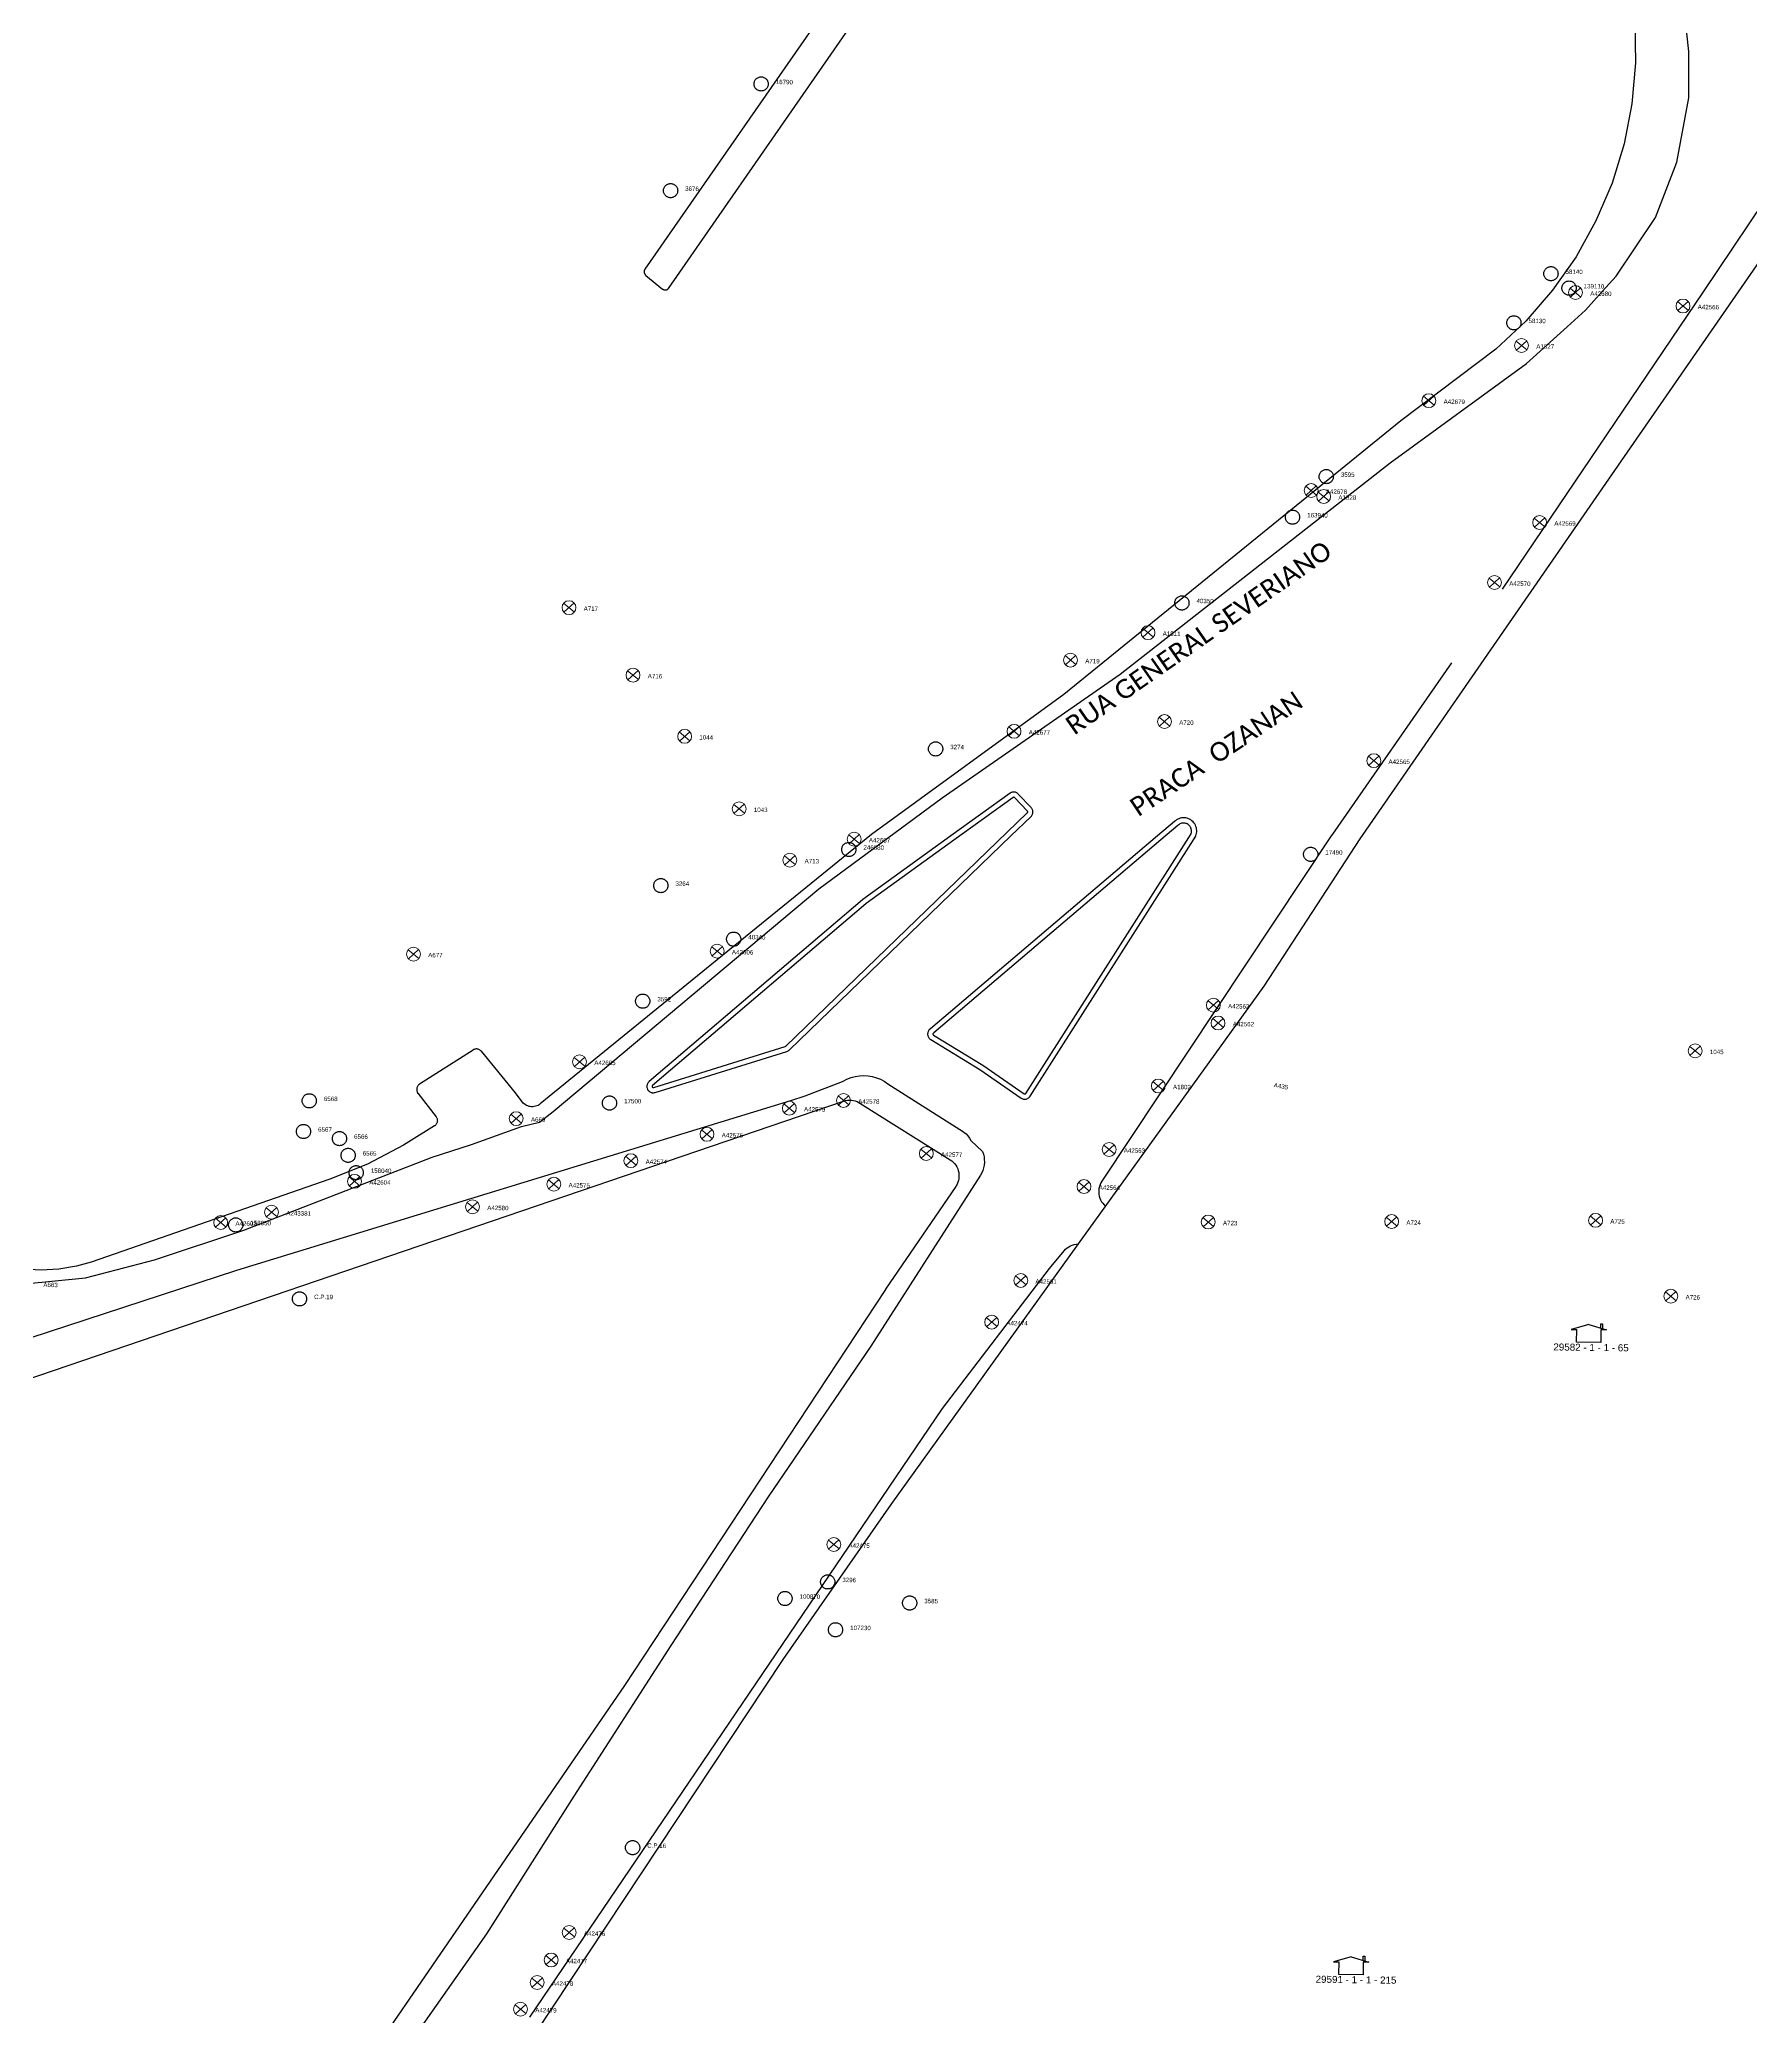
# Model space of a CAD drawing. Header units: millimetres. Extents: x 676447 to 689606, y 7455628 to 7463967.
# Drawn here: x 686865.9 to 687136.7, y 7460424.1 to 7460737.1 of the extents above; entities that cross this region are included whole.
import ezdxf

# ---------------------------------------------------------------- set-up
doc = ezdxf.new("R2010")
doc.units = ezdxf.units.MM
doc.header["$LTSCALE"] = 0.1
doc.header["$MEASUREMENT"] = 0
doc.linetypes.add('PHANTOM2', pattern=[1.25, 0.625, -0.125, 0.125, -0.125, 0.125, -0.125])
doc.layers.add('10.4-Postes', color=1, linetype='Continuous', lineweight=0)
for name, color, linetype in [('Caixas Subterrâneas', 5, 'Continuous'), ('LEGENDAS_INFRAESTRUTURAS', 7, 'Continuous'), ('MUB_MEIOFIO', 7, 'Continuous'), ('MUB_OBRA_ARTE', 7, 'Continuous'), ('MUB_QUADRAS', 7, 'Continuous'), ('MUB_SEGMENTO', 7, 'Continuous'), ('NOS_DE_INFRAESTRUTURA', 7, 'Continuous'), ('surveys', 7, 'Continuous'), ('SURVEYS_LEGENDAS', 7, 'Continuous')]:
    doc.layers.add(name, color=color, linetype=linetype)
doc.styles.add('Legend', font='calibri.ttf')
doc.styles.get("Standard").update_dxf_attribs({"font": 'arial.ttf'})

# ---------------------------------------------------------------- blocks, each defined once
blk = doc.blocks.new('PTPT')
at = {"layer": '10.4-Postes', "color": 1, "linetype": 'PHANTOM2'}
for points in [[(-0.0000079, 0.0000104), (0.0000075, -0.000002)], [(0.000007, 0.0000109), (-0.0000074, -0.0000025)]]:
    blk.add_lwpolyline(points, dxfattribs=at)
at = {"layer": '10.4-Postes', "color": 1}
blk.add_circle((-0.0000002, 0.0000042), 0.00000987, dxfattribs=at)
blk = doc.blocks.new('MHMZ')
at = {"linetype": 'PHANTOM2'}
blk.add_circle((0, 0), 0.0000101, dxfattribs=at)
blk = doc.blocks.new('LVLV')
for p, q in [((0, 0.0000254), (-0.0000251, 0.000018)), ((-0.0000251, 0.000018), (-0.0000173, 0.000018)), ((-0.0000172, 0), (-0.0000172, 0.0000179)), ((0.0000172, 0), (-0.0000172, 0)), ((0, 0.0000254), (0.0000251, 0.000018)), ((0.0000169, 0.0000264), (0.0000195, 0.0000264)), ((0.0000169, 0.0000205), (0.0000169, 0.0000264)), ((0.0000251, 0.000018), (0.0000172, 0.000018)), ((0.0000172, 0.000018), (0.0000172, 0)), ((0.0000195, 0.0000264), (0.0000195, 0.0000198))]:
    blk.add_line(p, q)

msp = doc.modelspace()

# ---------------------------------------------------------------- linework, layer by layer
at = {"layer": 'MUB_MEIOFIO', "linetype": 'Continuous'}
for points in [[(686863.58, 7460540.09), (686873.17, 7460541.07), (686884.09, 7460543.9), (686898.24, 7460548.58), (686928.03, 7460560.12), (686934.27, 7460562.17), (686942.17, 7460564.99), (686945, 7460565.68), (686947.18, 7460567.37), (686989.26, 7460602.6), (687008.77, 7460617.04), (687036.91, 7460636.58), (687079.67, 7460670.06), (687101.23, 7460685.76), (687107.67, 7460691.61), (687110.6, 7460694.24), (687113.23, 7460697.16), (687115.42, 7460699.6), (687121.68, 7460708.91), (687125.02, 7460717.67), (687126.96, 7460727.82), (687126.96, 7460735.19), (687126.27, 7460741.45)], [(687097.46, 7460650.07), (687129.25, 7460697.13), (687153.24, 7460732.81)], [(687089.4, 7460638.38), (687070.55, 7460611.3), (687070.35, 7460611), (687034.03, 7460556.37), (687033.87, 7460556.1), (687033.74, 7460555.81), (687033.64, 7460555.52), (687033.57, 7460555.21), (687033.53, 7460554.9), (687033.53, 7460554.58), (687033.56, 7460554.27), (687033.62, 7460553.96), (687033.71, 7460553.66), (687033.84, 7460553.37), (687033.99, 7460553.1), (687034.17, 7460552.85), (687034.38, 7460552.61), (687034.55, 7460552.46)], [(686996.14, 7460600.89), (686962.37, 7460572.1), (686962.29, 7460572.03), (686962.22, 7460571.95), (686962.16, 7460571.86), (686962.11, 7460571.77), (686962.07, 7460571.67), (686962.04, 7460571.57), (686962.02, 7460571.47), (686962.02, 7460571.37), (686962.02, 7460571.26), (686962.03, 7460571.16), (686962.06, 7460571.06), (686962.09, 7460570.96), (686962.14, 7460570.86), (686962.19, 7460570.77), (686962.26, 7460570.69), (686962.33, 7460570.61), (686962.41, 7460570.55), (686962.49, 7460570.49), (686962.58, 7460570.44), (686962.68, 7460570.4), (686962.78, 7460570.37), (686962.88, 7460570.35), (686962.99, 7460570.34), (686963.09, 7460570.34), (686963.2, 7460570.36), (686963.3, 7460570.38), (686963.31, 7460570.38), (686984.18, 7460576.89), (686984.28, 7460576.93), (686984.38, 7460576.97), (686984.46, 7460577.03), (686984.55, 7460577.09), (686984.58, 7460577.12), (687019.64, 7460611), (687022.82, 7460614.07), (687022.89, 7460614.15), (687022.95, 7460614.23), (687023.01, 7460614.32), (687023.05, 7460614.42), (687023.08, 7460614.52), (687023.11, 7460614.62), (687023.12, 7460614.72), (687023.12, 7460614.83), (687023.11, 7460614.93), (687023.09, 7460615.03), (687023.06, 7460615.13), (687023.02, 7460615.23), (687022.97, 7460615.32), (687022.91, 7460615.41), (687022.85, 7460615.48), (687020.81, 7460617.63), (687020.74, 7460617.71), (687020.65, 7460617.77), (687020.56, 7460617.82), (687020.47, 7460617.87), (687020.37, 7460617.91), (687020.27, 7460617.93), (687020.17, 7460617.94), (687020.06, 7460617.95), (687019.96, 7460617.94), (687019.85, 7460617.92), (687019.75, 7460617.89), (687019.66, 7460617.85), (687019.56, 7460617.8), (687019.5, 7460617.76), (687010.14, 7460611), (686996.2, 7460600.94), (686996.14, 7460600.89)], [(687014.73, 7460574.02), (687021.27, 7460569.5), (687021.35, 7460569.45), (687021.45, 7460569.4), (687021.55, 7460569.36), (687021.65, 7460569.34), (687021.75, 7460569.33), (687021.86, 7460569.32), (687021.96, 7460569.33), (687022.07, 7460569.35), (687022.17, 7460569.38), (687022.26, 7460569.42), (687022.35, 7460569.47), (687022.44, 7460569.53), (687022.52, 7460569.6), (687022.59, 7460569.67), (687022.66, 7460569.75), (687022.68, 7460569.79), (687048.89, 7460610.97), (687048.91, 7460611), (687048.91, 7460611.01), (687048.98, 7460611.22), (687049.03, 7460611.43), (687049.05, 7460611.65), (687049.05, 7460611.87), (687049.03, 7460612.09), (687048.99, 7460612.3), (687048.92, 7460612.51), (687048.84, 7460612.71), (687048.73, 7460612.9), (687048.6, 7460613.08), (687048.46, 7460613.24), (687048.3, 7460613.39), (687048.12, 7460613.52), (687047.93, 7460613.63), (687047.74, 7460613.72), (687047.53, 7460613.79), (687047.32, 7460613.84), (687047.1, 7460613.86), (687046.88, 7460613.86), (687046.66, 7460613.84), (687046.45, 7460613.8), (687046.24, 7460613.73), (687046.04, 7460613.65), (687045.85, 7460613.54), (687045.67, 7460613.41), (687045.51, 7460613.27), (687042.84, 7460611), (687006.91, 7460580.47), (687006.71, 7460580.29), (687006.66, 7460580.23), (687006.6, 7460580.15), (687006.56, 7460580.05), (687006.52, 7460579.96), (687006.49, 7460579.86), (687006.47, 7460579.75), (687006.46, 7460579.65), (687006.46, 7460579.54), (687006.48, 7460579.44), (687006.5, 7460579.34), (687006.54, 7460579.24), (687006.58, 7460579.15), (687006.64, 7460579.06), (687006.7, 7460578.97), (687006.77, 7460578.9), (687006.85, 7460578.83), (687006.94, 7460578.77), (687014.73, 7460574.02)], [(686789.88, 7460507.17), (686897.12, 7460542.27), (686984.78, 7460569.11), (686987.08, 7460569.83), (686992.98, 7460572.14), (686993.08, 7460572.2), (686993.69, 7460572.51), (686994.33, 7460572.75), (686994.99, 7460572.92), (686995.67, 7460573.02), (686996.35, 7460573.05), (686997.03, 7460573.01), (686997.7, 7460572.9), (686998.36, 7460572.72), (686998.99, 7460572.47), (686999.6, 7460572.15), (687000.16, 7460571.78), (687011.54, 7460564.54), (687011.84, 7460564.37), (687012.2, 7460564.12), (687012.53, 7460563.84), (687012.83, 7460563.52), (687013.09, 7460563.17), (687013.31, 7460562.8), (687015.14, 7460561.04), (687015.28, 7460560.63), (687015.38, 7460560.2), (687015.43, 7460559.77), (687015.44, 7460559.34), (687015.41, 7460558.9), (687015.32, 7460558.48), (687015.2, 7460558.06), (687015.03, 7460557.66), (687014.82, 7460557.28), (686997.48, 7460530.24), (686981.21, 7460506.39), (686965.81, 7460482.86), (686950.47, 7460458.97), (686936.64, 7460437.18), (686920.7, 7460414.53)], [(686943.5, 7460423.99), (687008.82, 7460520.37), (687025.72, 7460542.53), (687028.07, 7460545.34), (687028.28, 7460545.57), (687028.52, 7460545.78), (687028.78, 7460545.96), (687029.05, 7460546.11), (687029.34, 7460546.23), (687029.64, 7460546.32), (687029.95, 7460546.38), (687030.26, 7460546.41), (687030.33, 7460546.41)]]:
    msp.add_lwpolyline(points, dxfattribs=at)
at = {"layer": 'MUB_OBRA_ARTE', "linetype": 'Continuous'}
for points in [[(686996.67, 7460600.26), (686962.91, 7460571.47), (686962.88, 7460571.44), (686962.87, 7460571.43), (686962.86, 7460571.41), (686962.85, 7460571.4), (686962.85, 7460571.38), (686962.85, 7460571.37), (686962.85, 7460571.31), (686962.85, 7460571.3), (686962.85, 7460571.3), (686962.86, 7460571.27), (686962.87, 7460571.25), (686962.88, 7460571.24), (686962.88, 7460571.24), (686962.9, 7460571.22), (686962.91, 7460571.21), (686962.94, 7460571.19), (686962.95, 7460571.18), (686962.98, 7460571.17), (686963, 7460571.17), (686963.02, 7460571.17), (686963.04, 7460571.17), (686963.12, 7460571.19), (686983.9, 7460577.67), (686983.97, 7460577.7), (686983.98, 7460577.71), (686984.03, 7460577.74), (687019.06, 7460611.6), (687019.07, 7460611.6), (687022.22, 7460614.64), (687022.25, 7460614.67), (687022.27, 7460614.7), (687022.29, 7460614.76), (687022.29, 7460614.77), (687022.29, 7460614.79), (687022.29, 7460614.81), (687022.29, 7460614.83), (687022.28, 7460614.86), (687022.27, 7460614.87), (687022.26, 7460614.89), (687022.25, 7460614.91), (687022.24, 7460614.93), (687020.2, 7460617.07), (687020.2, 7460617.08), (687020.16, 7460617.1), (687020.16, 7460617.1), (687020.13, 7460617.11), (687020.09, 7460617.12), (687020.07, 7460617.12), (687020.04, 7460617.11), (687020.04, 7460617.11), (687020.01, 7460617.1), (687019.98, 7460617.08), (687019.97, 7460617.08), (687010.62, 7460610.33), (687010.62, 7460610.33), (686996.71, 7460600.29), (686996.67, 7460600.26)], [(687015.18, 7460574.71), (687021.72, 7460570.19), (687021.76, 7460570.17), (687021.78, 7460570.16), (687021.83, 7460570.15), (687021.85, 7460570.15), (687021.88, 7460570.16), (687021.88, 7460570.16), (687021.89, 7460570.16), (687021.92, 7460570.18), (687021.94, 7460570.19), (687021.95, 7460570.2), (687021.98, 7460570.23), (687048.15, 7460611.35), (687048.18, 7460611.45), (687048.21, 7460611.56), (687048.22, 7460611.69), (687048.22, 7460611.83), (687048.21, 7460611.97), (687048.19, 7460612.09), (687048.14, 7460612.23), (687048.09, 7460612.35), (687048.03, 7460612.45), (687047.95, 7460612.56), (687047.86, 7460612.66), (687047.77, 7460612.75), (687047.67, 7460612.82), (687047.54, 7460612.9), (687047.43, 7460612.95), (687047.3, 7460612.99), (687047.19, 7460613.02), (687047.06, 7460613.03), (687046.92, 7460613.03), (687046.78, 7460613.02), (687046.66, 7460613), (687046.52, 7460612.95), (687046.4, 7460612.9), (687046.3, 7460612.84), (687046.19, 7460612.76), (687046.05, 7460612.64), (687043.38, 7460610.37), (687043.38, 7460610.37), (687007.45, 7460579.85), (687007.32, 7460579.73), (687007.3, 7460579.67), (687007.3, 7460579.67), (687007.29, 7460579.63), (687007.29, 7460579.62), (687007.29, 7460579.6), (687007.3, 7460579.58), (687007.3, 7460579.56), (687007.31, 7460579.55), (687007.33, 7460579.52), (687007.34, 7460579.5), (687007.35, 7460579.49), (687007.39, 7460579.47), (687015.18, 7460574.71)]]:
    msp.add_lwpolyline(points, dxfattribs=at)
at = {"layer": 'MUB_QUADRAS', "linetype": 'Continuous'}
for points in [[(687037.09, 7460809.2), (686961.71, 7460700.72), (686961.7, 7460700.7), (686961.68, 7460700.68), (686961.67, 7460700.66), (686961.66, 7460700.64), (686961.65, 7460700.61), (686961.64, 7460700.59), (686961.63, 7460700.57), (686961.62, 7460700.54), (686961.61, 7460700.52), (686961.6, 7460700.5), (686961.6, 7460700.47), (686961.59, 7460700.45), (686961.59, 7460700.42), (686961.58, 7460700.4), (686961.58, 7460700.37), (686961.58, 7460700.35), (686961.58, 7460700.32), (686961.58, 7460700.3), (686961.58, 7460700.27), (686961.58, 7460700.25), (686961.58, 7460700.22), (686961.59, 7460700.2), (686961.59, 7460700.17), (686961.6, 7460700.15), (686961.6, 7460700.12), (686961.61, 7460700.1), (686961.62, 7460700.07), (686961.62, 7460700.05), (686961.63, 7460700.03), (686961.64, 7460700), (686961.65, 7460699.98), (686961.67, 7460699.96), (686961.68, 7460699.94), (686961.69, 7460699.91), (686961.71, 7460699.89), (686961.72, 7460699.87), (686961.73, 7460699.85), (686961.75, 7460699.83), (686961.77, 7460699.81), (686961.78, 7460699.8), (686961.8, 7460699.78), (686961.82, 7460699.76), (686961.84, 7460699.74), (686964.51, 7460697.57), (686964.53, 7460697.56), (686964.55, 7460697.54), (686964.57, 7460697.53), (686964.58, 7460697.52), (686964.6, 7460697.51), (686964.62, 7460697.5), (686964.64, 7460697.49), (686964.67, 7460697.48), (686964.69, 7460697.47), (686964.71, 7460697.46), (686964.73, 7460697.45), (686964.75, 7460697.45), (686964.77, 7460697.44), (686964.8, 7460697.44), (686964.82, 7460697.43), (686964.84, 7460697.43), (686964.86, 7460697.43), (686964.89, 7460697.43), (686964.91, 7460697.42), (686964.93, 7460697.42), (686964.95, 7460697.42), (686964.98, 7460697.43), (686965, 7460697.43), (686965.02, 7460697.43), (686965.04, 7460697.43), (686965.07, 7460697.44), (686965.09, 7460697.44), (686965.11, 7460697.45), (686965.13, 7460697.46), (686965.15, 7460697.46), (686965.17, 7460697.47), (686965.2, 7460697.48), (686965.22, 7460697.49), (686965.24, 7460697.5), (686965.26, 7460697.51), (686965.28, 7460697.52), (686965.3, 7460697.54), (686965.31, 7460697.55), (686965.33, 7460697.56), (686965.35, 7460697.58), (686965.37, 7460697.59), (686965.38, 7460697.61), (686965.4, 7460697.62), (686965.42, 7460697.64), (687040.87, 7460806.42)], [(687118.37, 7460739.85), (687118.48, 7460733.37), (687117.92, 7460726.91), (687116.68, 7460720.54), (687114.78, 7460714.34), (687112.24, 7460708.37), (687109.1, 7460702.69), (687105.37, 7460697.38), (687101.12, 7460692.49), (687096.37, 7460688.07), (687081.38, 7460676.71), (687027.99, 7460633.36), (686997.59, 7460611.21), (686972.31, 7460590.69), (686945.14, 7460568.57), (686944.97, 7460568.45), (686944.79, 7460568.35), (686944.59, 7460568.26), (686944.4, 7460568.2), (686944.19, 7460568.15), (686943.98, 7460568.13), (686943.77, 7460568.13), (686943.57, 7460568.15), (686943.36, 7460568.19), (686943.16, 7460568.26), (686942.97, 7460568.34), (686942.79, 7460568.45), (686942.62, 7460568.57), (686942.46, 7460568.71), (686942.32, 7460568.86), (686942.27, 7460568.93), (686941.23, 7460570.32), (686935.83, 7460576.91), (686935.76, 7460576.98), (686935.68, 7460577.05), (686935.6, 7460577.11), (686935.51, 7460577.16), (686935.41, 7460577.21), (686935.31, 7460577.24), (686935.21, 7460577.26), (686935.11, 7460577.27), (686935, 7460577.27), (686934.9, 7460577.26), (686934.79, 7460577.24), (686934.69, 7460577.21), (686934.6, 7460577.17), (686934.51, 7460577.11), (686926.04, 7460571.7), (686925.97, 7460571.65), (686925.89, 7460571.58), (686925.82, 7460571.51), (686925.76, 7460571.43), (686925.7, 7460571.34), (686925.66, 7460571.24), (686925.62, 7460571.14), (686925.6, 7460571.04), (686925.59, 7460570.94), (686925.58, 7460570.83), (686925.59, 7460570.73), (686925.61, 7460570.63), (686925.64, 7460570.52), (686925.68, 7460570.43), (686925.73, 7460570.34), (686925.79, 7460570.25), (686925.79, 7460570.28), (686928.65, 7460566.53), (686928.71, 7460566.45), (686928.76, 7460566.36), (686928.8, 7460566.26), (686928.83, 7460566.16), (686928.85, 7460566.05), (686928.86, 7460565.95), (686928.85, 7460565.85), (686928.84, 7460565.74), (686928.82, 7460565.64), (686928.78, 7460565.54), (686928.74, 7460565.45), (686928.68, 7460565.36), (686928.62, 7460565.28), (686928.54, 7460565.2), (686928.47, 7460565.13), (686928.39, 7460565.08), (686923.94, 7460562.3), (686923.5, 7460562.03), (686917.81, 7460559.03), (686911.84, 7460556.64), (686874.07, 7460543.52), (686871.75, 7460542.9), (686868.96, 7460542.43), (686866.13, 7460542.26), (686863.29, 7460542.39)], [(687030.33, 7460546.41), (687059.74, 7460587.22), (687074.93, 7460610.55), (687117.25, 7460671.76), (687159.58, 7460732.98), (687249.02, 7460673.23), (687338.46, 7460613.48), (687351.67, 7460604.89), (687373.03, 7460590.33), (687373.16, 7460589.21), (687278.77, 7460386.84), (687207.8, 7460435.3), (687123.57, 7460311.7)], [(686819.45, 7460509.79), (686993.15, 7460569.02), (686993.45, 7460569.1), (686993.76, 7460569.16), (686994.07, 7460569.18), (686994.39, 7460569.17), (686994.7, 7460569.12), (686995, 7460569.05), (686995.3, 7460568.94), (686995.58, 7460568.8), (686995.71, 7460568.72), (687010.02, 7460559.74), (687010.28, 7460559.56), (687010.51, 7460559.35), (687010.73, 7460559.12), (687010.91, 7460558.87), (687011.08, 7460558.6), (687011.21, 7460558.32), (687011.31, 7460558.02), (687011.38, 7460557.71), (687011.42, 7460557.4), (687011.42, 7460557.09), (687011.39, 7460556.77), (687011.33, 7460556.47), (687011.24, 7460556.17), (687011.12, 7460555.88), (687010.96, 7460555.6), (687010.9, 7460555.51), (686999.79, 7460539.24), (686999.77, 7460539.2), (686958.49, 7460476.53), (686860.58, 7460333.92)], [(686944.32, 7460421.38), (686983.59, 7460480.64), (687000.71, 7460505.16), (687030.33, 7460546.41)]]:
    msp.add_lwpolyline(points, dxfattribs=at)

# ---------------------------------------------------------------- block references
at = {"layer": 'Caixas Subterrâneas', "color": 40}
for p, xscale, yscale, zscale, rotation in [((686980.1, 7460730.04), 111319.4907932736, 111319.4907932736, 111319.4907932736, 359.2886722854012), ((686965.77, 7460713.15), 111319.4907932736, 111319.4907932736, 111319.4907932736, 359.2887215150963), ((687105.11, 7460700), 111319.4907932736, 111319.4907932736, 111319.4907932736, 359.2881876545692), ((687107.98, 7460697.72), 111319.4907932736, 111319.4907932736, 111319.4907932736, 359.2881760147387), ((687099.25, 7460692.22), 111319.4907932735, 111319.4907932735, 111319.4907932735, 359.288207511485), ((687069.55, 7460667.88), 111319.4907932736, 111319.4907932736, 111319.4907932736, 359.2883128333104), ((687064.21, 7460661.46), 111319.4907932736, 111319.4907932736, 111319.4907932736, 359.2883311073927), ((687046.7, 7460647.88), 111319.4907932736, 111319.4907932736, 111319.4907932736, 359.2883934490731), ((687007.72, 7460624.77), 111319.4907932736, 111319.4907932736, 111319.4907932736, 359.2885344220925), ((686993.98, 7460608.85), 111319.4907932736, 111319.4907932736, 111319.4907932736, 359.2885817010436), ((687067.09, 7460608.08), 111319.4907932735, 111319.4907932735, 111319.4907932735, 359.288303496736), ((686964.22, 7460603.14), 111319.4907932735, 111319.4907932735, 111319.4907932735, 359.2886930729908), ((686975.75, 7460594.66), 111319.4907932736, 111319.4907932736, 111319.4907932736, 359.2886466137318), ((686961.36, 7460584.84), 111319.4907932736, 111319.4907932736, 111319.4907932736, 359.2886982331079), ((686908.58, 7460569.07), 111319.4907932736, 111319.4907932736, 111319.4907932736, 359.2888940089669), ((686956.1, 7460568.71), 111319.4907932735, 111319.4907932735, 111319.4907932735, 359.2887132292766), ((686907.67, 7460564.21), 111319.4907932736, 111319.4907932736, 111319.4907932736, 359.28889594969), ((686913.36, 7460563.09), 111319.4907932736, 111319.4907932736, 111319.4907932736, 359.2888739381617), ((686914.73, 7460560.43), 111319.4907932736, 111319.4907932736, 111319.4907932736, 359.2888679268278), ((686916.01, 7460557.69), 111319.4907932736, 111319.4907932736, 111319.4907932736, 359.288862194873), ((686896.94, 7460549.42), 111319.4907932735, 111319.4907932735, 111319.4907932735, 359.2889321081362), ((686907.04, 7460537.71), 111319.4907932736, 111319.4907932736, 111319.4907932736, 359.2888900567333), ((686990.64, 7460492.91), 111319.4907932735, 111319.4907932735, 111319.4907932735, 359.2885582616086), ((686983.87, 7460490.28), 111319.4907932735, 111319.4907932735, 111319.4907932735, 359.288583168433), ((687003.61, 7460489.57), 111319.4907932736, 111319.4907932736, 111319.4907932736, 359.2885078964404), ((686991.88, 7460485.33), 111319.4907932735, 111319.4907932735, 111319.4907932735, 359.2885511759151), ((686959.76, 7460450.84), 111319.4907932736, 111319.4907932736, 111319.4907932736, 359.2886625233501)]:
    msp.add_blockref('MHMZ', p, dxfattribs=dict(at, xscale=xscale, yscale=yscale, zscale=zscale, rotation=rotation))
at = {"layer": 'Caixas Subterrâneas', "color": 5}
for p, xscale, yscale, zscale, rotation in [((686980.1, 7460730.04), 111319.4907932736, 111319.4907932736, 111319.4907932736, 359.2886722854011), ((686965.77, 7460713.15), 111319.4907932736, 111319.4907932736, 111319.4907932736, 359.2887215150961), ((687105.11, 7460700), 111319.4907932736, 111319.4907932736, 111319.4907932736, 359.2881876545692), ((687107.98, 7460697.72), 111319.4907932736, 111319.4907932736, 111319.4907932736, 359.2881760147387), ((687099.25, 7460692.22), 111319.4907932735, 111319.4907932735, 111319.4907932735, 359.2882075114848), ((687069.55, 7460667.88), 111319.4907932736, 111319.4907932736, 111319.4907932736, 359.2883128333105), ((687064.21, 7460661.46), 111319.4907932736, 111319.4907932736, 111319.4907932736, 359.2883311073928), ((687046.7, 7460647.88), 111319.4907932736, 111319.4907932736, 111319.4907932736, 359.2883934490731), ((687007.72, 7460624.77), 111319.4907932736, 111319.4907932736, 111319.4907932736, 359.2885344220925), ((686993.98, 7460608.85), 111319.4907932736, 111319.4907932736, 111319.4907932736, 359.2885817010436), ((687067.09, 7460608.08), 111319.4907932736, 111319.4907932736, 111319.4907932736, 359.2883034967359), ((686964.22, 7460603.14), 111319.4907932736, 111319.4907932736, 111319.4907932736, 359.2886930729908), ((686975.75, 7460594.66), 111319.4907932736, 111319.4907932736, 111319.4907932736, 359.2886466137319), ((686961.36, 7460584.84), 111319.4907932736, 111319.4907932736, 111319.4907932736, 359.2886982331079), ((686908.58, 7460569.07), 111319.4907932736, 111319.4907932736, 111319.4907932736, 359.288894008967), ((686956.1, 7460568.71), 111319.4907932736, 111319.4907932736, 111319.4907932736, 359.2887132292766), ((686907.67, 7460564.21), 111319.4907932736, 111319.4907932736, 111319.4907932736, 359.28889594969), ((686913.36, 7460563.09), 111319.4907932735, 111319.4907932735, 111319.4907932735, 359.2888739381616), ((686914.73, 7460560.43), 111319.4907932736, 111319.4907932736, 111319.4907932736, 359.2888679268278), ((686916.01, 7460557.69), 111319.4907932735, 111319.4907932735, 111319.4907932735, 359.2888621948729), ((686896.94, 7460549.42), 111319.4907932735, 111319.4907932735, 111319.4907932735, 359.2889321081362), ((686907.04, 7460537.71), 111319.4907932736, 111319.4907932736, 111319.4907932736, 359.2888900567334), ((686990.64, 7460492.91), 111319.4907932735, 111319.4907932735, 111319.4907932735, 359.2885582616088), ((686983.87, 7460490.28), 111319.4907932735, 111319.4907932735, 111319.4907932735, 359.288583168433), ((687003.61, 7460489.57), 111319.4907932736, 111319.4907932736, 111319.4907932736, 359.2885078964404), ((686991.88, 7460485.33), 111319.4907932736, 111319.4907932736, 111319.4907932736, 359.288551175915), ((686959.76, 7460450.84), 111319.4907932736, 111319.4907932736, 111319.4907932736, 359.28866252335)]:
    msp.add_blockref('MHMZ', p, dxfattribs=dict(at, xscale=xscale, yscale=yscale, zscale=zscale, rotation=rotation))
at = {"layer": 'NOS_DE_INFRAESTRUTURA', "color": 1}
for p, xscale, yscale, zscale, rotation in [((687109.02, 7460696.54), 111319.4907932736, 111319.4907932736, 111319.4907932736, 359.2881717140097), ((687109.02, 7460696.54), 111319.4907932736, 111319.4907932736, 111319.4907932736, 359.2881717140097), ((687126.03, 7460694.42), 111319.4907932736, 111319.4907932736, 111319.4907932736, 359.2881063638172), ((687126.03, 7460694.42), 111319.4907932736, 111319.4907932736, 111319.4907932736, 359.2881063638172), ((687100.48, 7460688.17), 111319.4907932736, 111319.4907932736, 111319.4907932736, 359.2882015757766), ((687100.48, 7460688.17), 111319.4907932736, 111319.4907932736, 111319.4907932736, 359.2882015757766), ((687085.81, 7460679.43), 111319.4907932735, 111319.4907932735, 111319.4907932735, 359.2882546082377), ((687085.81, 7460679.43), 111319.4907932736, 111319.4907932736, 111319.4907932736, 359.2882546082377), ((687067.18, 7460665.2), 111319.4907932736, 111319.4907932736, 111319.4907932736, 359.288320995902), ((687067.18, 7460665.2), 111319.4907932736, 111319.4907932736, 111319.4907932736, 359.288320995902), ((687069.16, 7460664.26), 111319.4907932736, 111319.4907932736, 111319.4907932736, 359.2883131789594), ((687069.16, 7460664.26), 111319.4907932736, 111319.4907932736, 111319.4907932736, 359.2883131789594), ((687103.34, 7460660.15), 111319.4907932736, 111319.4907932736, 111319.4907932736, 359.2881819548246), ((687103.34, 7460660.15), 111319.4907932736, 111319.4907932736, 111319.4907932736, 359.2881819548246), ((687096.2, 7460650.64), 111319.4907932736, 111319.4907932736, 111319.4907932736, 359.2882061342528), ((687096.2, 7460650.64), 111319.4907932736, 111319.4907932736, 111319.4907932736, 359.2882061342529), ((686949.71, 7460646.67), 111319.4907932735, 111319.4907932735, 111319.4907932735, 359.2887618377523), ((686949.71, 7460646.67), 111319.4907932736, 111319.4907932736, 111319.4907932736, 359.2887618377523), ((687041.35, 7460642.71), 111319.4907932736, 111319.4907932736, 111319.4907932736, 359.2884121673238), ((687041.35, 7460642.71), 111319.4907932736, 111319.4907932736, 111319.4907932736, 359.2884121673239), ((687029.09, 7460638.37), 111319.4907932736, 111319.4907932736, 111319.4907932736, 359.2884574352916), ((687029.09, 7460638.37), 111319.4907932736, 111319.4907932736, 111319.4907932736, 359.2884574352915), ((686959.84, 7460635.98), 111319.4907932736, 111319.4907932736, 111319.4907932736, 359.288719975688), ((686959.84, 7460635.98), 111319.4907932736, 111319.4907932736, 111319.4907932736, 359.2887199756882), ((687043.96, 7460628.63), 111319.4907932736, 111319.4907932736, 111319.4907932736, 359.2883978603477), ((687043.96, 7460628.63), 111319.4907932736, 111319.4907932736, 111319.4907932736, 359.2883978603477), ((686968.01, 7460626.29), 111319.4907932736, 111319.4907932736, 111319.4907932736, 359.2886858697817), ((686968.01, 7460626.29), 111319.4907932736, 111319.4907932736, 111319.4907932736, 359.2886858697817), ((687020.15, 7460627.09), 111319.4907932736, 111319.4907932736, 111319.4907932736, 359.2884879103676), ((687020.15, 7460627.09), 111319.4907932736, 111319.4907932736, 111319.4907932736, 359.2884879103676), ((687077.09, 7460622.44), 111319.4907932735, 111319.4907932735, 111319.4907932735, 359.2882699713433), ((687077.09, 7460622.44), 111319.4907932735, 111319.4907932735, 111319.4907932735, 359.2882699713433), ((686976.63, 7460614.83), 111319.4907932736, 111319.4907932736, 111319.4907932736, 359.288649525441), ((686976.63, 7460614.83), 111319.4907932736, 111319.4907932736, 111319.4907932736, 359.2886495254411), ((686994.84, 7460610.01), 111319.4907932736, 111319.4907932736, 111319.4907932736, 359.2885787977156), ((686994.84, 7460610.01), 111319.4907932736, 111319.4907932736, 111319.4907932736, 359.2885787977156), ((686984.67, 7460606.7), 111319.4907932736, 111319.4907932736, 111319.4907932736, 359.2886164357535), ((686984.67, 7460606.7), 111319.4907932736, 111319.4907932736, 111319.4907932736, 359.2886164357535), ((686925.09, 7460591.82), 111319.4907932736, 111319.4907932736, 111319.4907932736, 359.2888383233097), ((686925.09, 7460591.82), 111319.4907932736, 111319.4907932736, 111319.4907932736, 359.2888383233097), ((686973.17, 7460592.29), 111319.4907932736, 111319.4907932736, 111319.4907932736, 359.2886556613179), ((686973.17, 7460592.29), 111319.4907932736, 111319.4907932736, 111319.4907932736, 359.2886556613179), ((687051.7, 7460583.73), 111319.4907932736, 111319.4907932736, 111319.4907932736, 359.2883544381048), ((687052.44, 7460580.91), 111319.4907932735, 111319.4907932735, 111319.4907932735, 359.2883507193473), ((687127.95, 7460576.5), 111319.4907932735, 111319.4907932735, 111319.4907932735, 359.2880622606618), ((687127.95, 7460576.5), 111319.4907932736, 111319.4907932736, 111319.4907932736, 359.2880622606619), ((686951.38, 7460574.78), 111319.4907932736, 111319.4907932736, 111319.4907932736, 359.2887330608052), ((686951.38, 7460574.78), 111319.4907932736, 111319.4907932736, 111319.4907932736, 359.2887330608051), ((687042.98, 7460570.95), 111319.4907932735, 111319.4907932735, 111319.4907932735, 359.2883835972193), ((687042.98, 7460570.95), 111319.4907932735, 111319.4907932735, 111319.4907932735, 359.2883835972193), ((686941.36, 7460565.78), 111319.4907932736, 111319.4907932736, 111319.4907932736, 359.2887683531096), ((686941.36, 7460565.78), 111319.4907932736, 111319.4907932736, 111319.4907932736, 359.2887683531096), ((686984.58, 7460567.42), 111319.4907932736, 111319.4907932736, 111319.4907932736, 359.2886045368312), ((686984.58, 7460567.42), 111319.4907932736, 111319.4907932736, 111319.4907932736, 359.2886045368313), ((686993.15, 7460568.66), 111319.4907932735, 111319.4907932735, 111319.4907932735, 359.2885723219765), ((686993.15, 7460568.66), 111319.4907932736, 111319.4907932736, 111319.4907932736, 359.2885723219765), ((686971.55, 7460563.3), 111319.4907932735, 111319.4907932735, 111319.4907932735, 359.28865278627), ((686971.55, 7460563.3), 111319.4907932735, 111319.4907932735, 111319.4907932735, 359.28865278627), ((687006.26, 7460560.25), 111319.4907932736, 111319.4907932736, 111319.4907932736, 359.2885198517911), ((687006.26, 7460560.25), 111319.4907932736, 111319.4907932736, 111319.4907932736, 359.2885198517911), ((687035.19, 7460560.89), 111319.4907932736, 111319.4907932736, 111319.4907932736, 359.2884100673749), ((687035.19, 7460560.89), 111319.4907932736, 111319.4907932736, 111319.4907932736, 359.2884100673749), ((686959.51, 7460559.12), 111319.4907932735, 111319.4907932735, 111319.4907932735, 359.2886972716585), ((686959.51, 7460559.12), 111319.4907932735, 111319.4907932735, 111319.4907932735, 359.2886972716585), ((686915.76, 7460555.85), 111319.4907932735, 111319.4907932735, 111319.4907932735, 359.2888625668028), ((686915.76, 7460555.85), 111319.4907932736, 111319.4907932736, 111319.4907932736, 359.2888625668028), ((686947.31, 7460555.39), 111319.4907932735, 111319.4907932735, 111319.4907932735, 359.2887424827605), ((686947.31, 7460555.39), 111319.4907932735, 111319.4907932735, 111319.4907932735, 359.2887424827605), ((687031.22, 7460555.02), 111319.4907932736, 111319.4907932736, 111319.4907932736, 359.2884233223963), ((687031.22, 7460555.02), 111319.4907932736, 111319.4907932736, 111319.4907932736, 359.2884233223963), ((686902.63, 7460550.96), 111319.4907932736, 111319.4907932736, 111319.4907932736, 359.2889109646936), ((686902.63, 7460550.96), 111319.4907932735, 111319.4907932735, 111319.4907932735, 359.2889109646936), ((686934.44, 7460551.81), 111319.4907932736, 111319.4907932736, 111319.4907932736, 359.2887902919565), ((686934.44, 7460551.81), 111319.4907932736, 111319.4907932736, 111319.4907932736, 359.2887902919564), ((686894.58, 7460549.32), 111319.4907932736, 111319.4907932736, 111319.4907932736, 359.2889410735829), ((686894.58, 7460549.32), 111319.4907932736, 111319.4907932736, 111319.4907932736, 359.2889410735827), ((687050.89, 7460549.41), 111319.4907932735, 111319.4907932735, 111319.4907932735, 359.2883467975853), ((687050.89, 7460549.41), 111319.4907932735, 111319.4907932735, 111319.4907932735, 359.2883467975853), ((687079.92, 7460549.48), 111319.4907932736, 111319.4907932736, 111319.4907932736, 359.2882364360584), ((687079.92, 7460549.48), 111319.4907932736, 111319.4907932736, 111319.4907932736, 359.2882364360584), ((687112.2, 7460549.67), 111319.4907932736, 111319.4907932736, 111319.4907932736, 359.288113771475), ((687112.2, 7460549.67), 111319.4907932736, 111319.4907932736, 111319.4907932736, 359.288113771475), ((687021.21, 7460540.17), 111319.4907932736, 111319.4907932736, 111319.4907932736, 359.2884567708631), ((687021.21, 7460540.17), 111319.4907932736, 111319.4907932736, 111319.4907932736, 359.2884567708631), ((687124.11, 7460537.66), 111319.4907932736, 111319.4907932736, 111319.4907932736, 359.2880647430546), ((687124.11, 7460537.66), 111319.4907932736, 111319.4907932736, 111319.4907932736, 359.2880647430546), ((687016.61, 7460533.57), 111319.4907932736, 111319.4907932736, 111319.4907932736, 359.2884722012974), ((687016.61, 7460533.57), 111319.4907932736, 111319.4907932736, 111319.4907932736, 359.2884722012973), ((686991.61, 7460498.36), 111319.4907932736, 111319.4907932736, 111319.4907932736, 359.2885562663039), ((686991.61, 7460498.36), 111319.4907932736, 111319.4907932736, 111319.4907932736, 359.2885562663039), ((686949.74, 7460436.93), 111319.4907932736, 111319.4907932736, 111319.4907932736, 359.288696277629), ((686949.74, 7460436.93), 111319.4907932736, 111319.4907932736, 111319.4907932736, 359.2886962776291), ((686946.88, 7460432.59), 111319.4907932736, 111319.4907932736, 111319.4907932736, 359.2887058220497), ((686946.88, 7460432.59), 111319.4907932736, 111319.4907932736, 111319.4907932736, 359.2887058220497), ((686944.68, 7460429.03), 111319.4907932736, 111319.4907932736, 111319.4907932736, 359.2887130655723), ((686944.68, 7460429.03), 111319.4907932736, 111319.4907932736, 111319.4907932736, 359.2887130655723), ((686942.04, 7460424.8), 111319.4907932736, 111319.4907932736, 111319.4907932736, 359.2887217926944), ((686942.04, 7460424.8), 111319.4907932736, 111319.4907932736, 111319.4907932736, 359.2887217926945)]:
    msp.add_blockref('PTPT', p, dxfattribs=dict(at, xscale=xscale, yscale=yscale, zscale=zscale, rotation=rotation))
at = {"layer": 'surveys', "color": 0, "xscale": 111319.4907932736, "yscale": 111319.4907932736, "zscale": 111319.4907932736}
for p, rotation in [((687111.09, 7460530.83), 359.2881121142572), ((687073.46, 7460430.74), 359.2882239551128)]:
    msp.add_blockref('LVLV', p, dxfattribs=dict(at, rotation=rotation))

# ---------------------------------------------------------------- texts
at = {"layer": 'LEGENDAS_INFRAESTRUTURAS', "color": 5}
for s, rotation, p in [('16790', 359.2887, (686982.41, 7460730.01)), ('16790', 359.2887, (686982.41, 7460730.01)), ('3676', 359.2887, (686968.07, 7460713.12)), ('3676', 359.2887, (686968.07, 7460713.12)), ('58140', 359.2882, (687107.42, 7460699.97)), ('58140', 359.2882, (687107.42, 7460699.97)), ('139110', 359.2882, (687110.29, 7460697.69)), ('139110', 359.2882, (687110.29, 7460697.69)), ('58130', 359.2882, (687101.56, 7460692.19)), ('58130', 359.2882, (687101.56, 7460692.19)), ('3595', 359.2883, (687071.86, 7460667.85)), ('3595', 359.2883, (687071.86, 7460667.85)), ('163940', 359.2883, (687066.52, 7460661.43)), ('163940', 359.2883, (687066.52, 7460661.43)), ('40350', 359.2884, (687049.01, 7460647.85)), ('40350', 359.2884, (687049.01, 7460647.85)), ('3274', 359.2885, (687010.03, 7460624.74)), ('3274', 359.2885, (687010.03, 7460624.74)), ('246880', 359.2886, (686996.29, 7460608.83)), ('246880', 359.2886, (686996.29, 7460608.83)), ('17490', 359.2883, (687069.4, 7460608.05)), ('17490', 359.2883, (687069.4, 7460608.05)), ('3264', 359.2887, (686966.53, 7460603.11)), ('3264', 359.2887, (686966.53, 7460603.11)), ('40340', 359.2886, (686978.06, 7460594.63)), ('40340', 359.2886, (686978.06, 7460594.63)), ('3592', 359.2887, (686963.67, 7460584.81)), ('3592', 359.2887, (686963.67, 7460584.81)), ('6568', 359.2889, (686910.89, 7460569.04)), ('6568', 359.2889, (686910.89, 7460569.04)), ('17500', 359.2887, (686958.41, 7460568.68)), ('17500', 359.2887, (686958.41, 7460568.68)), ('6567', 359.2889, (686909.98, 7460564.18)), ('6567', 359.2889, (686909.98, 7460564.18)), ('6566', 359.2889, (686915.67, 7460563.06)), ('6566', 359.2889, (686915.67, 7460563.06)), ('6565', 359.2889, (686917.04, 7460560.4)), ('6565', 359.2889, (686917.04, 7460560.4)), ('158040', 359.2889, (686918.32, 7460557.67)), ('158040', 359.2889, (686918.32, 7460557.67)), ('158050', 359.2889, (686899.25, 7460549.39)), ('158050', 359.2889, (686899.25, 7460549.39)), ('C.P.19', 359.2889, (686909.35, 7460537.69)), ('C.P.19', 359.2889, (686909.35, 7460537.69)), ('3296', 359.2885, (686992.95, 7460492.88)), ('3296', 359.2885, (686992.95, 7460492.88)), ('100870', 359.2886, (686986.18, 7460490.25)), ('100870', 359.2886, (686986.18, 7460490.25)), ('3585', 359.2885, (687005.92, 7460489.54)), ('3585', 359.2885, (687005.92, 7460489.54)), ('107230', 359.2885, (686994.19, 7460485.3)), ('107230', 359.2885, (686994.19, 7460485.3)), ('C.P.16', 359.2887, (686962.07, 7460450.82)), ('C.P.16', 359.2887, (686962.07, 7460450.82))]:
    msp.add_text(s, height=0.7, rotation=rotation, dxfattribs=at).set_placement(p)
at = {"layer": 'LEGENDAS_INFRAESTRUTURAS', "color": 1}
for s, rotation, p in [('A42680', 359.2882, (687111.33, 7460696.51)), ('A42680', 359.2882, (687111.33, 7460696.51)), ('A42566', 359.2881, (687128.34, 7460694.39)), ('A42566', 359.2881, (687128.34, 7460694.39)), ('A1827', 359.2882, (687102.79, 7460688.14)), ('A1827', 359.2882, (687102.79, 7460688.14)), ('A42679', 359.2882, (687088.12, 7460679.4)), ('A42679', 359.2882, (687088.12, 7460679.4)), ('A42678', 359.2883, (687069.49, 7460665.17)), ('A42678', 359.2883, (687069.49, 7460665.17)), ('A1828', 359.2883, (687071.47, 7460664.24)), ('A1828', 359.2883, (687071.47, 7460664.24)), ('A42569', 359.2882, (687105.65, 7460660.13)), ('A42569', 359.2882, (687105.65, 7460660.13)), ('A42570', 359.2882, (687098.51, 7460650.61)), ('A42570', 359.2882, (687098.51, 7460650.61)), ('A717', 359.2888, (686952.01, 7460646.64)), ('A717', 359.2888, (686952.01, 7460646.64)), ('A1811', 359.2884, (687043.66, 7460642.68)), ('A1811', 359.2884, (687043.66, 7460642.68)), ('A716', 359.2887, (686962.15, 7460635.95)), ('A716', 359.2887, (686962.15, 7460635.95)), ('A719', 359.2884, (687031.4, 7460638.34)), ('A719', 359.2884, (687031.4, 7460638.34)), ('1044', 359.2887, (686970.32, 7460626.26)), ('1044', 359.2887, (686970.32, 7460626.26)), ('A42677', 359.2885, (687022.46, 7460627.06)), ('A42677', 359.2885, (687022.46, 7460627.06)), ('A720', 359.2884, (687046.27, 7460628.6)), ('A720', 359.2884, (687046.27, 7460628.6)), ('A42565', 359.2883, (687079.4, 7460622.41)), ('A42565', 359.2883, (687079.4, 7460622.41)), ('1043', 359.2886, (686978.94, 7460614.8)), ('1043', 359.2886, (686978.94, 7460614.8)), ('A42607', 359.2886, (686997.15, 7460609.98)), ('A42607', 359.2886, (686997.15, 7460609.98)), ('A713', 359.2886, (686986.98, 7460606.67)), ('A713', 359.2886, (686986.98, 7460606.67)), ('A677', 359.2888, (686927.4, 7460591.79)), ('A677', 359.2888, (686927.4, 7460591.79)), ('A42606', 359.2886, (686975.48, 7460592.26)), ('A42606', 359.2886, (686975.48, 7460592.26)), ('A42562', 359.2883, (687054.01, 7460583.7)), ('A42562', 359.2883, (687054.75, 7460580.88)), ('1045', 359.2881, (687130.26, 7460576.47)), ('1045', 359.2881, (687130.26, 7460576.47)), ('A42605', 359.2887, (686953.69, 7460574.75)), ('A42605', 359.2887, (686953.69, 7460574.75)), ('A1802', 359.2884, (687045.29, 7460570.92)), ('A1802', 359.2884, (687045.29, 7460570.92)), ('A435', 349.7287, (687061.2, 7460571.24)), ('A42579', 359.2886, (686986.89, 7460567.39)), ('A42579', 359.2886, (686986.89, 7460567.39)), ('A42578', 359.2886, (686995.46, 7460568.63)), ('A42578', 359.2886, (686995.46, 7460568.63)), ('A669', 359.2888, (686943.67, 7460565.75)), ('A669', 359.2888, (686943.67, 7460565.75)), ('A42576', 359.2886, (686973.86, 7460563.27)), ('A42576', 359.2886, (686973.86, 7460563.27)), ('A42563', 359.2884, (687037.5, 7460560.86)), ('A42563', 359.2884, (687037.5, 7460560.86)), ('A42574', 359.2887, (686961.82, 7460559.09)), ('A42574', 359.2887, (686961.82, 7460559.09)), ('A42577', 359.2885, (687008.57, 7460560.22)), ('A42577', 359.2885, (687008.57, 7460560.22)), ('A42604', 359.2889, (686918.07, 7460555.82)), ('A42604', 359.2889, (686918.07, 7460555.82)), ('A42575', 359.2887, (686949.62, 7460555.36)), ('A42575', 359.2887, (686949.62, 7460555.36)), ('A42564', 359.2884, (687033.53, 7460554.99)), ('A42564', 359.2884, (687033.53, 7460554.99)), ('A243381', 359.2889, (686904.94, 7460550.93)), ('A243381', 359.2889, (686904.94, 7460550.93)), ('A42580', 359.2888, (686936.75, 7460551.78)), ('A42580', 359.2888, (686936.75, 7460551.78)), ('A42603', 359.2889, (686896.89, 7460549.3)), ('A42603', 359.2889, (686896.89, 7460549.3)), ('A723', 359.2883, (687053.2, 7460549.38)), ('A723', 359.2883, (687053.2, 7460549.38)), ('A724', 359.2882, (687082.23, 7460549.45)), ('A724', 359.2882, (687082.23, 7460549.45)), ('A725', 359.2881, (687114.51, 7460549.64)), ('A725', 359.2881, (687114.51, 7460549.64)), ('A663', 359.289, (686866.49, 7460539.59)), ('A663', 359.289, (686866.49, 7460539.59)), ('A42561', 359.2884, (687023.52, 7460540.14)), ('A42561', 359.2884, (687023.52, 7460540.14)), ('A726', 359.2881, (687126.42, 7460537.63)), ('A726', 359.2881, (687126.42, 7460537.63)), ('A42474', 359.2885, (687018.92, 7460533.54)), ('A42474', 359.2885, (687018.92, 7460533.54)), ('A42475', 359.2885, (686993.92, 7460498.33)), ('A42475', 359.2885, (686993.92, 7460498.33)), ('A42476', 359.2887, (686952.05, 7460436.9)), ('A42476', 359.2887, (686952.05, 7460436.9)), ('A42477', 359.2887, (686949.19, 7460432.56)), ('A42477', 359.2887, (686949.19, 7460432.56)), ('A42478', 359.2887, (686946.99, 7460429)), ('A42478', 359.2887, (686946.99, 7460429)), ('A42479', 359.2887, (686944.35, 7460424.77)), ('A42479', 359.2887, (686944.35, 7460424.77))]:
    msp.add_text(s, height=0.7, rotation=rotation, dxfattribs=at).set_placement(p)
at = {"layer": 'MUB_SEGMENTO', "color": 253, "style": 'Legend'}
for s, rotation, p in [('RUA GENERAL SEVERIANO', 34.8483, (687029.67, 7460626.87)), ('PRACA  OZANAN', 33.8345, (687039.8, 7460613.95))]:
    msp.add_text(s, height=3, rotation=rotation, dxfattribs=at).set_placement(p)
at = {"layer": 'SURVEYS_LEGENDAS', "color": 0}
for s, rotation, p in [('29582 - 1 - 1 - 65', 359.2881, (687105.49, 7460529.55)), ('29591 - 1 - 1 - 215', 359.2882, (687067.86, 7460429.46))]:
    msp.add_text(s, height=1.1132, rotation=rotation, dxfattribs=at).set_placement(p)

doc.saveas('drawing.dxf')
